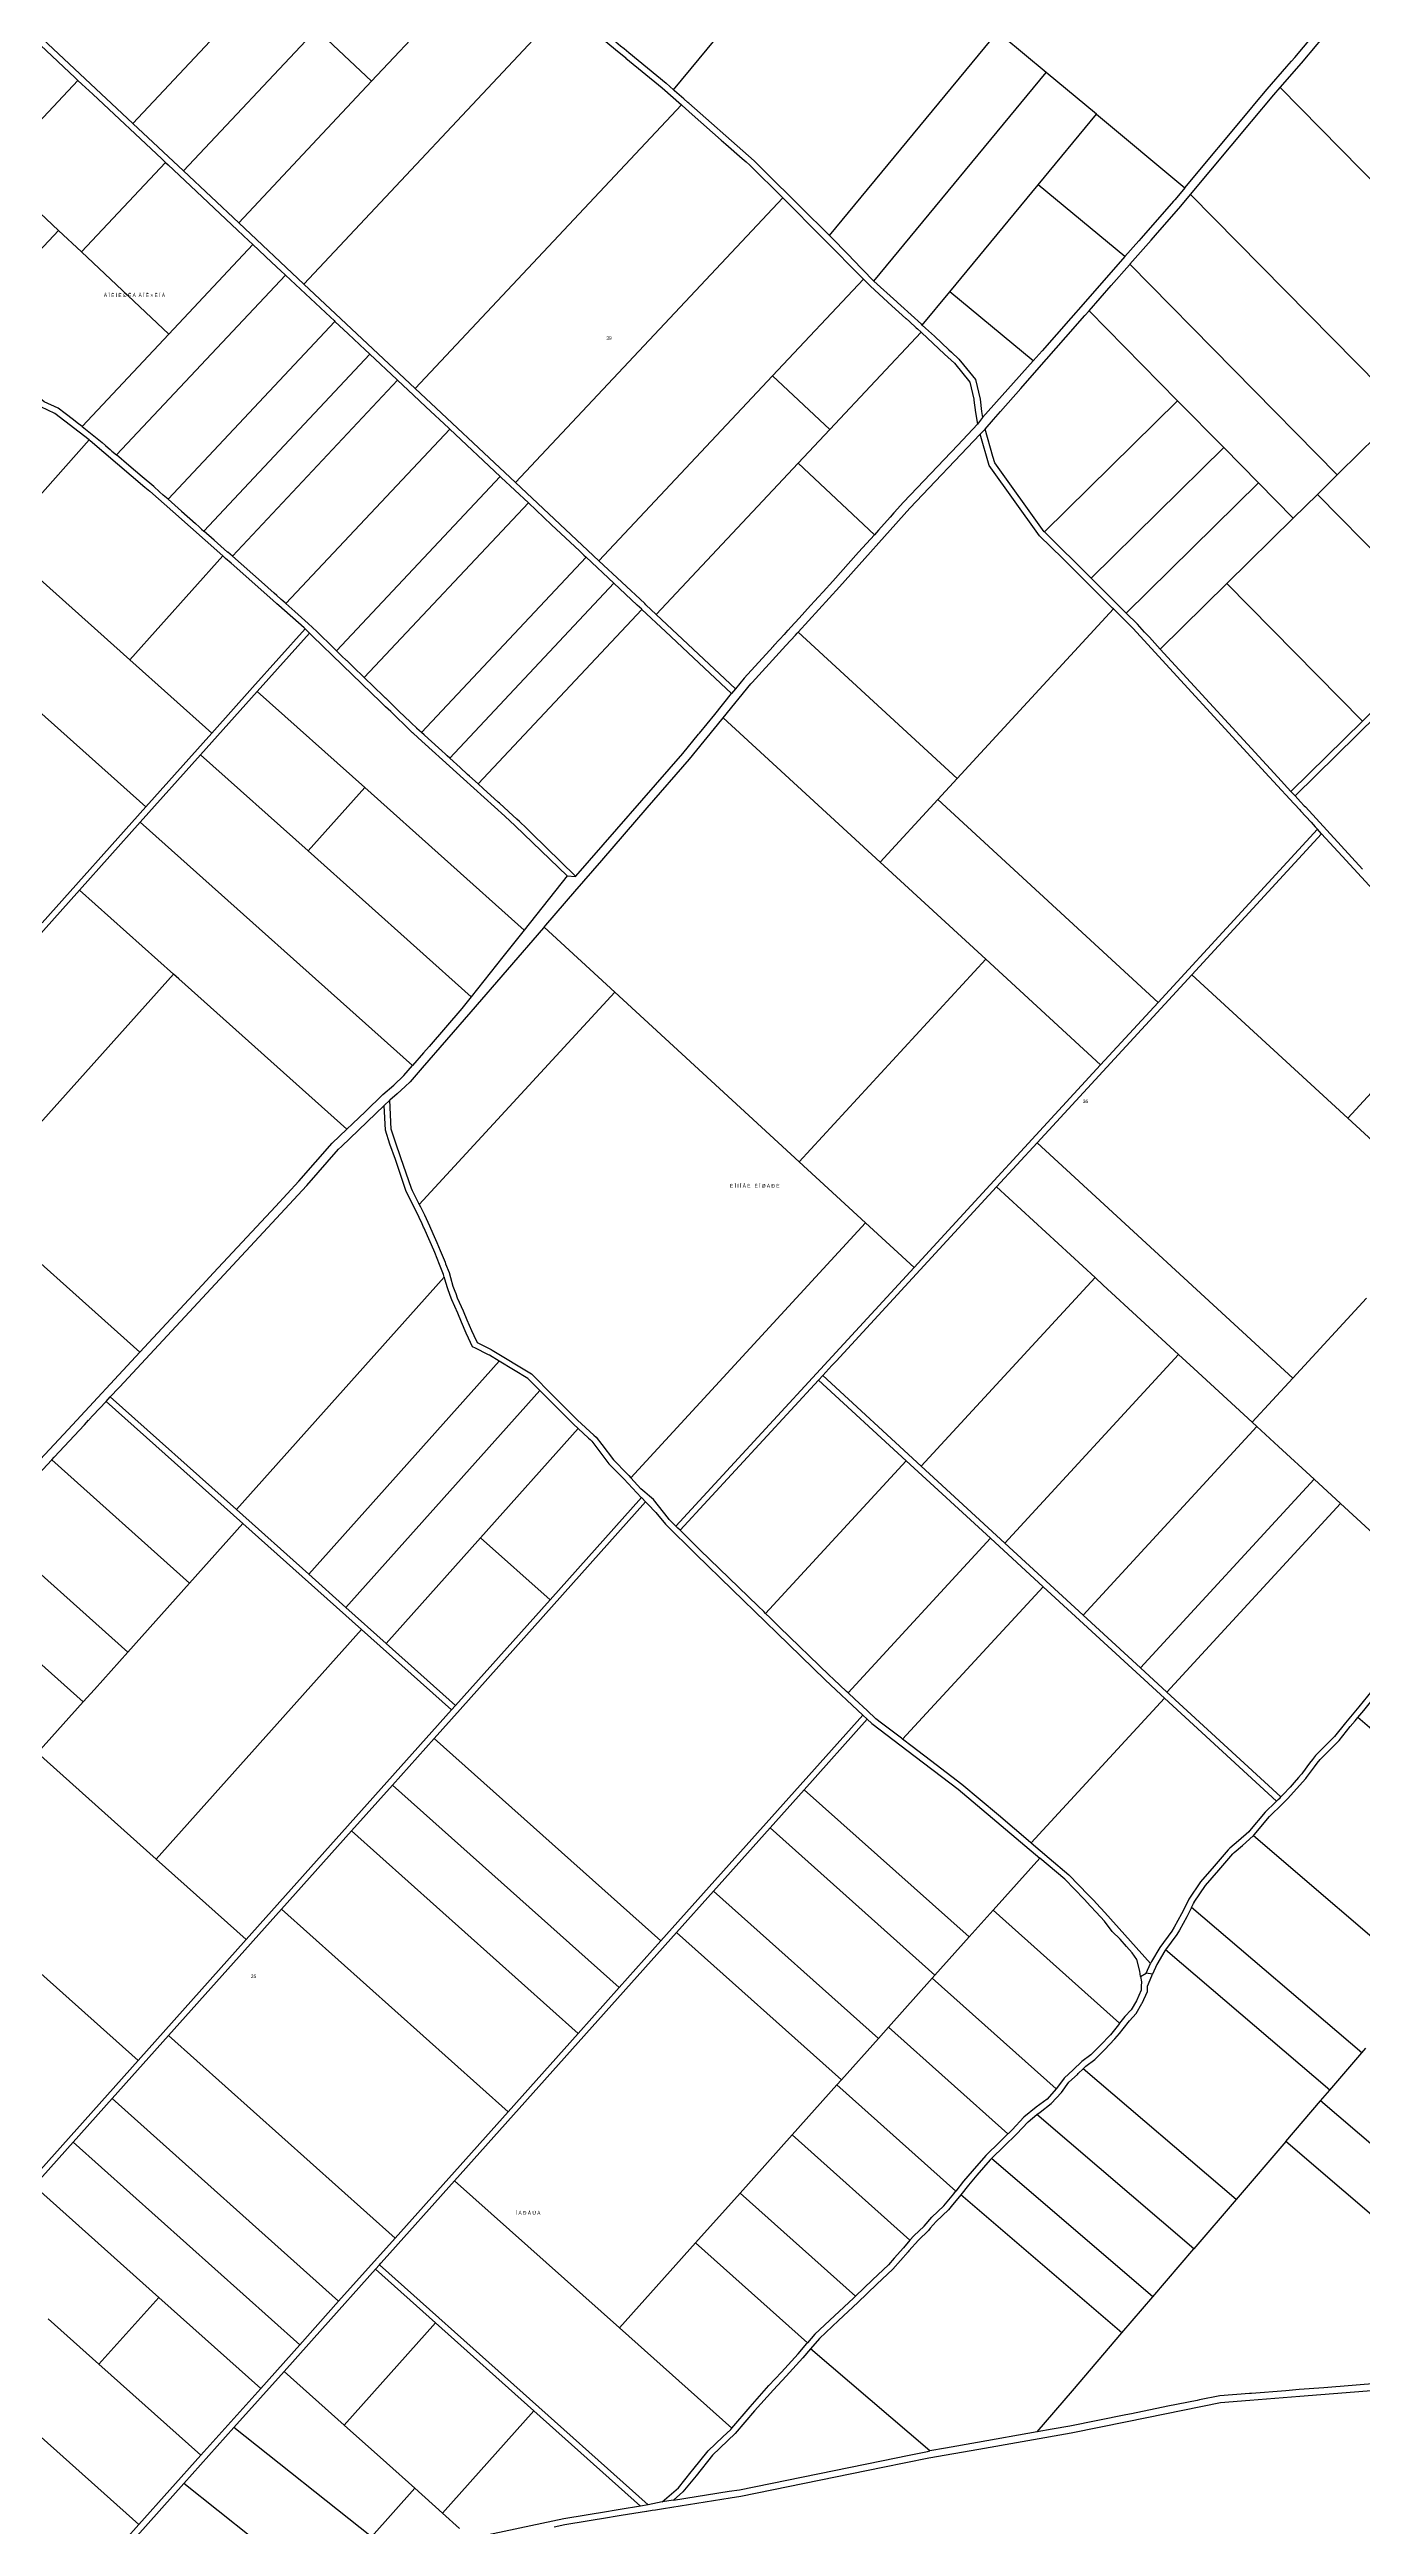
# Model space of a CAD drawing. Header units: metres. Extents: x 1082 to 7276, y 13258 to 20635.
# Drawn here: x 2821 to 3570, y 14442 to 15857 of the extents above; entities that cross this region are included whole.
import ezdxf

# ---------------------------------------------------------------- set-up
doc = ezdxf.new("R2010")
doc.units = ezdxf.units.M

msp = doc.modelspace()

# ---------------------------------------------------------------- linework, layer by layer
at = {"layer": '146'}
for points in [[(2868.14, 15814.66), (3012.47, 15968.46)], [(3176.91, 15833.83), (3268.35, 15944.6)], [(3523.27, 15835.09), (3535.41, 15849.05), (3544.38, 15859.71), (3551.98, 15868.76), (3557.98, 15875.9), (3592.78, 15917.31), (3600.96, 15927.03), (3603.58, 15930), (3617.6, 15945.91)], [(2868.14, 15814.66), (2771.18, 15905.64)], [(3074.94, 15913.71), (3074.91, 15913.67), (3004.57, 15838.71)], [(2799.44, 15874.33), (2801.47, 15872.42), (2805.52, 15868.61), (2835.37, 15840.6), (2836.9, 15839.17)], [(2965.92, 15722.9), (3114.41, 15881.13)], [(3114.41, 15881.13), (3124.62, 15872.7), (3127.45, 15870.36), (3143.83, 15856.84), (3149.6, 15852.07), (3149.73, 15851.97), (3170.38, 15834.92), (3181.43, 15825.18)], [(3468.86, 15777.89), (3506.29, 15822.72), (3508.85, 15825.79), (3515.94, 15834.28), (3527.11, 15847.12), (3529.74, 15850.15), (3531.61, 15852.3), (3550.4, 15874.65), (3552.96, 15877.69), (3555.49, 15880.71)], [(2897.12, 15787.46), (2973.01, 15868.33)], [(3004.57, 15838.71), (2973.01, 15868.33)], [(3142.98, 15862.08), (3143.98, 15861.25), (3146.68, 15859.02), (3148.68, 15857.37), (3151.31, 15855.21), (3172.65, 15837.59), (3176.91, 15833.83)], [(3265.99, 15750.57), (3361.93, 15866.79)], [(3389.65, 15843.75), (3365.02, 15864.22)], [(2836.9, 15839.17), (2788.94, 15788.07)], [(2836.9, 15839.17), (2839.09, 15837.11), (2845.34, 15831.25), (2884.71, 15794.3), (2886.84, 15792.3)], [(2928.68, 15757.84), (3004.57, 15838.71)], [(3265.99, 15750.57), (3264.44, 15752.16), (3260.4, 15756.16), (3254.98, 15761.53), (3222.88, 15793.33), (3219.74, 15796.09), (3185.64, 15826.14), (3185.13, 15826.59), (3182.83, 15828.61), (3177.52, 15833.29), (3176.91, 15833.83)], [(3291.28, 15724.59), (3389.65, 15843.75)], [(3418.37, 15819.87), (3389.65, 15843.75)], [(3472.17, 15774.05), (3506.93, 15815.68), (3519.74, 15831.03), (3523.27, 15835.09)], [(3649.89, 15706.52), (3523.27, 15835.09)], [(3029.47, 15663.26), (3181.43, 15825.18)], [(3181.43, 15825.18), (3181.76, 15824.89), (3187.6, 15819.75), (3204.18, 15805.14), (3206.83, 15802.8), (3216.07, 15794.66), (3218.32, 15792.68), (3220.49, 15790.77), (3239.28, 15772.16)], [(3385.04, 15779.5), (3418.37, 15819.87)], [(3418.37, 15819.87), (3468.86, 15777.89)], [(2897.12, 15787.46), (2868.14, 15814.66)], [(2838.89, 15741.2), (2886.84, 15792.3)], [(2886.84, 15792.3), (2888.36, 15790.88), (2897.83, 15781.99), (2927.99, 15753.69), (2934.47, 15747.61), (2936.51, 15745.69), (2936.79, 15745.43)], [(2825.75, 15753.53), (2790.53, 15786.57)], [(2928.68, 15757.84), (2897.12, 15787.46)], [(3334.61, 15718.42), (3385.04, 15779.5)], [(3434.65, 15738.55), (3385.04, 15779.5)], [(3468.86, 15777.89), (3464.25, 15772.36), (3463.05, 15770.92), (3462.83, 15770.66), (3462.39, 15770.16), (3443.88, 15749.07), (3442.52, 15747.53), (3434.65, 15738.55)], [(3086.69, 15609.56), (3239.28, 15772.16)], [(3239.28, 15772.16), (3285.3, 15725.72)], [(3437.45, 15734.17), (3449.55, 15747.95), (3452.08, 15750.83), (3466.63, 15767.41), (3472.17, 15774.05)], [(3593.43, 15650.92), (3472.17, 15774.05)], [(2760.61, 15684.12), (2825.75, 15753.53)], [(2838.89, 15741.2), (2825.75, 15753.53)], [(2965.92, 15722.9), (2928.68, 15757.84)], [(3291.28, 15724.59), (3291.26, 15724.61), (3290.9, 15724.99), (3279.31, 15736.88), (3277.33, 15738.92), (3265.99, 15750.57)], [(2888.84, 15694.32), (2838.89, 15741.2)], [(2936.79, 15745.43), (2888.84, 15694.32)], [(2936.79, 15745.43), (2947.44, 15735.43), (2952.94, 15730.27), (2955.02, 15728.32), (2955.33, 15728.04)], [(3434.65, 15738.55), (3410.73, 15711.31), (3403.81, 15703.42), (3387.38, 15684.7), (3382.32, 15679.04)], [(3414.15, 15707.63), (3426.77, 15722.01), (3437.25, 15733.94), (3437.45, 15734.17)], [(3555.86, 15613.93), (3437.45, 15734.17)], [(2955.33, 15728.04), (2858.9, 15625.27)], [(2955.33, 15728.04), (2981.01, 15703.93), (2983.11, 15701.96), (2983.61, 15701.5)], [(3029.47, 15663.26), (2965.92, 15722.9)], [(3233.47, 15670.5), (3285.3, 15725.72)], [(3285.3, 15725.72), (3289.29, 15721.62), (3301.63, 15710.45), (3309.57, 15703.27), (3309.75, 15703.1), (3311.6, 15701.43), (3315.53, 15697.87), (3316.17, 15697.29), (3318.31, 15695.35)], [(3318.97, 15699.48), (3318.48, 15699.93), (3306.7, 15710.61), (3304.86, 15712.28), (3304.32, 15712.77), (3291.28, 15724.59)], [(3318.97, 15699.48), (3334.61, 15718.42)], [(3382.32, 15679.04), (3334.61, 15718.42)], [(3354.81, 15640.02), (3359.63, 15645.52), (3363.67, 15650.12), (3375.12, 15663.17), (3385.74, 15675.27), (3389.86, 15679.96), (3400.98, 15692.62), (3411.74, 15704.88), (3414.15, 15707.63)], [(3464.75, 15656.24), (3414.15, 15707.63)], [(2839.23, 15641.46), (2888.84, 15694.32)], [(2888.31, 15599.95), (2983.61, 15701.5)], [(2983.61, 15701.5), (2991.18, 15694.39), (3000.95, 15685.23), (3003.05, 15683.25), (3003.56, 15682.77)], [(3318.31, 15695.35), (3266.19, 15639.8)], [(3318.31, 15695.35), (3318.5, 15695.19), (3331.61, 15682.89), (3337.27, 15677.59), (3346.13, 15666.77), (3348.31, 15657.15), (3348.46, 15656.48), (3349.36, 15649.52), (3350.48, 15642.89)], [(3318.97, 15699.48), (3320.87, 15697.76), (3325.88, 15693.06), (3334.09, 15685.36), (3335.67, 15683.88), (3339.83, 15679.98), (3342.43, 15676.81), (3345.97, 15672.48), (3349.36, 15668.35), (3351.9, 15657.1), (3352.82, 15650.03), (3353.39, 15646.64)], [(2839.23, 15641.46), (2836.5, 15643.55), (2834.27, 15645.27), (2829.61, 15648.85), (2825.59, 15651.94), (2817.58, 15655.64), (2814.1, 15658.47), (2811.58, 15660.51), (2811.48, 15660.6), (2806.19, 15665.07), (2803.65, 15666.39), (2802.98, 15666.74), (2802.55, 15666.96), (2799.08, 15668.77), (2793.87, 15671.21), (2789.47, 15673.26), (2777.96, 15677.89), (2770.93, 15680.72), (2762.39, 15683.43), (2760.61, 15684.12)], [(3003.56, 15682.77), (2908.8, 15581.8)], [(3003.56, 15682.77), (3018.87, 15668.4), (3019.39, 15667.92)], [(3382.32, 15679.04), (3353.39, 15646.64)], [(2843.37, 15633.86), (2823.77, 15648.93), (2815.72, 15652.65), (2809.25, 15657.9), (2804.3, 15662.09), (2800.45, 15664.11), (2799.25, 15664.74)], [(2925.06, 15567.4), (3019.39, 15667.92)], [(3019.39, 15667.92), (3028.47, 15659.4), (3035.53, 15652.77), (3048.59, 15640.51), (3049.14, 15640)], [(3086.69, 15609.56), (3029.47, 15663.26)], [(3134.34, 15564.85), (3233.47, 15670.5)], [(3266.19, 15639.8), (3233.47, 15670.5)], [(3388.68, 15581.33), (3464.75, 15656.24)], [(3491.1, 15629.49), (3464.75, 15656.24)], [(3555.86, 15613.93), (3568.9, 15626.76), (3593.43, 15650.92)], [(2791.23, 15575.53), (2843.37, 15633.86)], [(2839.23, 15641.46), (2846.01, 15636.24), (2850.65, 15632.29), (2852.62, 15630.62), (2854.12, 15629.34), (2855.2, 15628.42), (2856.29, 15627.49), (2858.9, 15625.27)], [(2843.37, 15633.86), (2843.81, 15633.52), (2875.04, 15606.93), (2877.83, 15604.55), (2891, 15592.89), (2919.61, 15567.55)], [(2955.61, 15540.33), (3049.14, 15640)], [(3049.14, 15640), (3078.01, 15612.91)], [(3248.09, 15620.51), (3266.19, 15639.8)], [(3248.1, 15524.09), (3271.61, 15549.84), (3311.9, 15594.93), (3352.02, 15637.09)], [(3350.48, 15642.89), (3339.25, 15630.93), (3308.23, 15598.33), (3302.86, 15592.31), (3302.68, 15592.12), (3300.61, 15589.8), (3293.94, 15582.33), (3291.6, 15579.72), (3291.58, 15579.7)], [(3353.39, 15646.64), (3350.48, 15642.89)], [(3352.02, 15637.09), (3354.81, 15640.02)], [(3428.05, 15537.31), (3427.54, 15537.82), (3398.93, 15566.23), (3385.91, 15579.15), (3357.16, 15619.21), (3352.02, 15637.09)], [(3388.68, 15581.33), (3388.59, 15581.43), (3360.35, 15620.76), (3359.3, 15624.43), (3354.81, 15640.02)], [(2888.31, 15599.95), (2885.59, 15602.35), (2883.43, 15604.27), (2880.13, 15607.2), (2873.58, 15612.77), (2865.9, 15619.31), (2858.9, 15625.27)], [(3167.05, 15534.15), (3248.09, 15620.51)], [(3291.58, 15579.7), (3248.09, 15620.51)], [(3415.33, 15554.88), (3491.1, 15629.49)], [(3510.92, 15609.36), (3491.1, 15629.49)], [(2984.58, 15513.35), (3078.01, 15612.91)], [(3078.01, 15612.91), (3078.32, 15612.62), (3078.53, 15612.42), (3094.02, 15597.89)], [(3134.34, 15564.85), (3086.69, 15609.56)], [(3435.38, 15534.97), (3510.92, 15609.36)], [(3510.92, 15609.36), (3530.76, 15589.21)], [(3544.52, 15602.76), (3555.86, 15613.93)], [(2888.31, 15599.95), (2894.05, 15594.86), (2896.08, 15593.06), (2903.92, 15586.12), (2906.08, 15584.21), (2907.5, 15582.95), (2908.8, 15581.8)], [(3000.37, 15498.1), (3094.02, 15597.89)], [(3094.02, 15597.89), (3107.32, 15585.4), (3123.25, 15570.45), (3125.78, 15568.08), (3126.97, 15566.96)], [(3530.76, 15589.21), (3544.52, 15602.76)], [(3621.92, 15524.18), (3544.52, 15602.76)], [(2925.06, 15567.4), (2922.45, 15569.7), (2922.34, 15569.81), (2914.73, 15576.55), (2908.8, 15581.8)], [(3291.58, 15579.7), (3282.6, 15569.65), (3267.9, 15553.19), (3262.28, 15547.04), (3259.59, 15544.09), (3257.54, 15541.85), (3255.18, 15539.26), (3248.56, 15532.02), (3243.84, 15526.84), (3242.37, 15525.23), (3242.07, 15524.91), (3240.02, 15522.65), (3237.66, 15520.07), (3234.07, 15516.14), (3234.02, 15516.09), (3231.71, 15513.55), (3231.66, 15513.5), (3217.34, 15497.82), (3212.33, 15491.66)], [(3415.33, 15554.88), (3388.68, 15581.33)], [(3492.84, 15551.86), (3530.76, 15589.21)], [(2866.56, 15508.2), (2791.23, 15575.53)], [(2866.56, 15508.2), (2919.61, 15567.55)], [(2966.52, 15525.95), (2965.94, 15526.51), (2951.6, 15539.21), (2950.45, 15540.22), (2948.11, 15542.3), (2924.29, 15563.4), (2921.14, 15566.19), (2919.61, 15567.55)], [(2955.61, 15540.33), (2955.15, 15540.74), (2954.03, 15541.73), (2953.9, 15541.85), (2953.79, 15541.94), (2952.88, 15542.75), (2952.78, 15542.83), (2950.44, 15544.91), (2948.87, 15546.3), (2941.63, 15552.71), (2925.06, 15567.4)], [(3032.95, 15466.77), (3126.97, 15566.96)], [(3126.97, 15566.96), (3142.92, 15552)], [(3167.05, 15534.15), (3161.11, 15539.73), (3160.45, 15540.35), (3134.34, 15564.85)], [(3142.92, 15552), (3049.15, 15452.07)], [(3158.9, 15537), (3158.79, 15537.11), (3156.22, 15539.52), (3142.92, 15552)], [(3435.38, 15534.97), (3415.33, 15554.88)], [(3492.84, 15551.86), (3454.81, 15514.41)], [(3570.23, 15473.28), (3492.84, 15551.86)], [(2875.56, 15424.2), (2737.11, 15547.95)], [(2984.58, 15513.35), (2983.02, 15514.87), (2973.19, 15524.36), (2968.31, 15529.08), (2960.72, 15535.81), (2955.61, 15540.33)], [(3158.9, 15537), (3065.38, 15437.34)], [(3158.9, 15537), (3172.24, 15524.49), (3188.29, 15509.42), (3210.11, 15488.94)], [(3212.33, 15491.66), (3167.05, 15534.15)], [(3338.93, 15440.49), (3428.05, 15537.31)], [(3428.05, 15537.31), (3439.21, 15526.24), (3517.07, 15441.43), (3519.45, 15438.83), (3531.01, 15426.24), (3532.15, 15424.99), (3533.72, 15423.29), (3534.45, 15422.49), (3534.87, 15422.04), (3540.95, 15415.42), (3543.32, 15412.83)], [(3454.81, 15514.41), (3448.6, 15521.18), (3445.89, 15524.13), (3441.73, 15528.66), (3435.38, 15534.97)], [(3637.69, 15534.79), (3531.82, 15430.54)], [(2966.52, 15525.95), (2936.6, 15492.48), (2913.3, 15466.41)], [(2939.21, 15490.15), (2969.04, 15523.51)], [(2969.04, 15523.51), (2966.52, 15525.95)], [(3116.17, 15384.82), (3086.54, 15413.4), (3080.52, 15418.87), (3057.03, 15440.19), (3052.93, 15443.91), (3031.13, 15463.69), (3027.99, 15466.54), (3027.95, 15466.58), (3023.88, 15470.51), (3018.36, 15475.85), (3015.46, 15478.65), (3012.53, 15481.48), (3009.62, 15484.29), (2988.15, 15505.04), (2987.76, 15505.42), (2970.77, 15521.84), (2969.04, 15523.51)], [(3205.3, 15475.11), (3221.13, 15494.55), (3221.77, 15495.26), (3237.22, 15512.18), (3241.11, 15516.44), (3246.48, 15522.32), (3247.59, 15523.53), (3248.1, 15524.09)], [(3338.93, 15440.49), (3248.1, 15524.09)], [(3570.23, 15473.28), (3621.92, 15524.18)], [(2913.3, 15466.41), (2866.56, 15508.2)], [(3000.37, 15498.1), (2993.97, 15504.28), (2993.18, 15505.05), (2992.86, 15505.36), (2990.52, 15507.62), (2990.18, 15507.94), (2987.44, 15510.6), (2984.87, 15513.08), (2984.58, 15513.35)], [(3529.45, 15433.12), (3521.95, 15441.29), (3454.81, 15514.41)], [(3032.95, 15466.77), (3030.44, 15469.05), (3030.34, 15469.14), (3027.11, 15472.25), (3026.54, 15472.81), (3020.36, 15478.78), (3014.78, 15484.18), (3012.63, 15486.25), (3012.49, 15486.39), (3011.97, 15486.89), (3011.4, 15487.44), (3000.37, 15498.1)], [(2906.85, 15453.94), (2926.21, 15475.6), (2939.21, 15490.15)], [(3000.61, 15435.26), (2939.21, 15490.15)], [(3121.04, 15384.53), (3121.1, 15384.61), (3182.25, 15454.71), (3191.19, 15465.7), (3191.78, 15466.42), (3200.41, 15477.02), (3210.11, 15488.94)], [(3212.33, 15491.66), (3210.11, 15488.94)], [(2913.3, 15466.41), (2875.56, 15424.2)], [(3049.15, 15452.07), (3047.65, 15453.42), (3046.7, 15454.29), (3044.58, 15456.21), (3036.8, 15463.28), (3034.57, 15465.3), (3032.95, 15466.77)], [(3103.07, 15355.61), (3103.93, 15356.6), (3103.98, 15356.65), (3120.61, 15375.87), (3135.95, 15393.59), (3161.94, 15423.61), (3186.08, 15451.5), (3204.57, 15474.22), (3205.3, 15475.11)], [(3294.9, 15392.65), (3205.3, 15475.11)], [(3529.45, 15433.12), (3570.23, 15473.28)], [(2872.43, 15415.44), (2906.85, 15453.94)], [(2968.25, 15399.06), (2906.85, 15453.94)], [(3065.38, 15437.34), (3060.51, 15441.76), (3059.35, 15442.81), (3055.06, 15446.7), (3049.15, 15452.07)], [(2968.25, 15399.06), (3000.61, 15435.26)], [(3000.61, 15435.26), (3091.66, 15353.87)], [(3121.04, 15384.53), (3120.95, 15384.61), (3095.84, 15409.2), (3092.95, 15412.03), (3088.95, 15415.95), (3087.53, 15417.23), (3082.91, 15421.42), (3082.67, 15421.64), (3077.48, 15426.36), (3076.78, 15426.99), (3068.15, 15434.83), (3065.38, 15437.34)], [(3327.78, 15428.37), (3338.93, 15440.49)], [(2875.56, 15424.2), (2816.35, 15357.95)], [(3294.9, 15392.65), (3327.78, 15428.37)], [(3453.57, 15312.59), (3327.78, 15428.37)], [(3531.82, 15430.54), (3529.45, 15433.12)], [(3531.82, 15430.54), (3533.38, 15428.83), (3534.95, 15427.13), (3536.97, 15424.93), (3537.65, 15424.18), (3570.27, 15388.65)], [(2837.8, 15376.7), (2872.43, 15415.44)], [(3027.93, 15276.44), (2872.43, 15415.44)], [(3544.57, 15411.46), (3453.57, 15312.59)], [(3472.87, 15328.39), (3546.95, 15408.88)], [(3544.57, 15411.46), (3543.32, 15412.83)], [(3546.95, 15408.88), (3545.7, 15410.24), (3544.57, 15411.46)], [(3546.95, 15408.88), (3558.68, 15396.1), (3580.7, 15372.12), (3602.4, 15350.76), (3607.27, 15345.98), (3628.28, 15325.3), (3631.55, 15322.09)], [(3061.46, 15315.74), (2968.25, 15399.06)], [(3355.16, 15337.19), (3294.9, 15392.65)], [(3116.17, 15384.82), (3091.66, 15353.87)], [(3116.17, 15384.82), (3121.04, 15384.53)], [(2759.05, 15288.6), (2763.2, 15293.24), (2837.8, 15376.7)], [(2891.43, 15328.76), (2837.8, 15376.7)], [(3103.07, 15355.61), (3103, 15355.52), (3102.67, 15355.14), (3061.18, 15307.21), (3033.44, 15275.17), (3026.62, 15267.28), (3023.68, 15264.54), (3019.2, 15260.37), (3014.89, 15256.69)], [(3091.66, 15353.87), (3079.52, 15338.55), (3061.46, 15315.74)], [(3143.4, 15318.5), (3103.07, 15355.61)], [(3248.72, 15221.55), (3355.16, 15337.19)], [(3420.69, 15276.87), (3355.16, 15337.19)], [(2891.43, 15328.76), (2816.83, 15245.3), (2812.68, 15240.66)], [(2990.46, 15240.24), (2894.41, 15326.1), (2891.43, 15328.76)], [(3384.51, 15232.39), (3472.87, 15328.39)], [(3561.92, 15246.44), (3472.87, 15328.39)], [(3561.92, 15246.44), (3631.55, 15322.09)], [(3061.46, 15315.74), (3056.13, 15309.02), (3037.44, 15287.43), (3034.24, 15283.73), (3027.93, 15276.44)], [(3031.77, 15197.21), (3143.4, 15318.5)], [(3248.72, 15221.55), (3143.4, 15318.5)], [(3453.57, 15312.59), (3420.69, 15276.87)], [(2990.46, 15240.24), (2993.62, 15243.28), (3000.96, 15250.32), (3010.92, 15259.89), (3017.16, 15265.2), (3023, 15270.74), (3027.93, 15276.44)], [(3420.69, 15276.87), (3314.26, 15161.23)], [(2855.35, 15087.26), (2860.14, 15092.42), (2860.53, 15092.84), (2967.46, 15207.97), (2985.64, 15228.68), (2987.36, 15230.33), (3011.71, 15253.71)], [(3011.71, 15253.71), (3014.89, 15256.69)], [(3046.04, 15155.71), (3045.63, 15157.14), (3043.39, 15162.93), (3040.61, 15169.65), (3038.67, 15174.12), (3036.44, 15179.25), (3034.52, 15183.56), (3034.23, 15184.2), (3033.43, 15186.01), (3031.77, 15189.72), (3024.15, 15205.04), (3018.14, 15222.78), (3014.96, 15231.68), (3012.46, 15239.55), (3011.71, 15253.71)], [(3031.77, 15197.21), (3031.56, 15197.62), (3027.91, 15204.97), (3027.23, 15206.32), (3021.29, 15223.87), (3018.12, 15232.74), (3015.77, 15240.15), (3014.89, 15256.69)], [(2872.27, 15112.81), (2907.85, 15151.1), (2914.36, 15158.11), (2949.62, 15196.06), (2963.07, 15210.54), (2982.03, 15232.14), (2990.46, 15240.24)], [(3618.93, 15193.96), (3561.92, 15246.44)], [(3361.31, 15207.18), (3384.51, 15232.39)], [(3530.57, 15097.96), (3384.51, 15232.39)], [(3286.56, 15186.73), (3248.72, 15221.55)], [(2872.27, 15112.81), (2775.62, 15199.2)], [(3031.77, 15197.21), (3032.51, 15195.72), (3034.79, 15191.14), (3037.57, 15184.92), (3039.49, 15180.6), (3041.73, 15175.45), (3043.68, 15170.95), (3046.48, 15164.17), (3046.81, 15163.33), (3048.8, 15158.2), (3049.58, 15155.45), (3050.97, 15150.57), (3052.06, 15147.66), (3052.6, 15146.24), (3053.47, 15143.91), (3056.75, 15136.44), (3058.91, 15131.3), (3061.56, 15125.07), (3062.88, 15122.22), (3064.73, 15118.23), (3072.79, 15114.31), (3073.45, 15113.99), (3095.78, 15100.44), (3108.24, 15087.84), (3112.45, 15083.64), (3118.08, 15078.01), (3122.05, 15074.03), (3131.49, 15065.36), (3132.7, 15064.24), (3135.9, 15060.02), (3142.55, 15051.24), (3150.42, 15043.32), (3150.94, 15042.76), (3151.38, 15042.27), (3152.5, 15041.07)], [(3269.75, 15107.7), (3361.31, 15207.18)], [(3417.57, 15155.4), (3361.31, 15207.18)], [(3152.5, 15041.07), (3286.56, 15186.73)], [(3314.26, 15161.23), (3286.56, 15186.73)], [(2927.32, 15022.91), (3046.04, 15155.71)], [(3077.43, 15107.67), (3071.85, 15111.06), (3071.33, 15111.31), (3063.41, 15115.17), (3062.58, 15115.57), (3062.2, 15115.75), (3059.85, 15120.82), (3058.51, 15123.72), (3055.84, 15130), (3053.69, 15135.12), (3050.38, 15142.65), (3049.47, 15145.07), (3047.8, 15149.52), (3046.37, 15154.54), (3046.14, 15155.36), (3046.04, 15155.71)], [(3178.28, 15013.49), (3314.26, 15161.23)], [(3318.38, 15047.63), (3417.57, 15155.4)], [(3465.29, 15111.48), (3422.26, 15151.09), (3417.57, 15155.4)], [(3530.57, 15097.96), (3572.56, 15143.59)], [(2872.27, 15112.81), (2831.31, 15068.71), (2815.31, 15051.49)], [(3366.1, 15003.71), (3465.29, 15111.48)], [(3507.37, 15072.75), (3473.95, 15103.51), (3465.29, 15111.48)], [(2968.64, 14985.98), (3077.43, 15107.67)], [(3100.53, 15090.89), (3093.69, 15097.8), (3077.43, 15107.67)], [(3259.75, 15096.84), (3180.77, 15011.03)], [(3259.75, 15096.84), (3262.12, 15099.41)], [(3309.8, 15050.78), (3259.75, 15096.84)], [(3262.12, 15099.41), (3267.38, 15105.13), (3269.75, 15107.7)], [(3318.38, 15047.63), (3262.12, 15099.41)], [(3507.37, 15072.75), (3530.57, 15097.96)], [(2821.87, 15051.22), (2823.28, 15052.73), (2840.59, 15071.37), (2842.97, 15073.93), (2843, 15073.97), (2843.27, 15074.26), (2845.38, 15076.53), (2852.96, 15084.69)], [(2852.96, 15084.69), (2855.35, 15087.26)], [(2930.98, 15014.95), (2852.96, 15084.69)], [(2927.32, 15022.91), (2855.35, 15087.26)], [(2989.82, 14967.04), (3100.53, 15090.89)], [(3100.53, 15090.89), (3105.88, 15085.49), (3109.32, 15082.04), (3110.09, 15081.28), (3116.15, 15075.22), (3119.74, 15071.63), (3122.47, 15069.12)], [(3066.78, 15006.82), (3122.47, 15069.12)], [(3122.47, 15069.12), (3128.37, 15063.69), (3129.23, 15062.9), (3130.22, 15061.99), (3140.03, 15049.04), (3147.59, 15041.43), (3148.01, 15041.01), (3148.48, 15040.5), (3155.97, 15032.37), (3158.5, 15029.78), (3158.54, 15029.74)], [(3410.81, 14962.55), (3510.01, 15070.33)], [(3510.01, 15070.33), (3507.37, 15072.75)], [(3542.66, 15040.27), (3522.39, 15058.93), (3510.01, 15070.33)], [(2786.61, 15011.82), (2794.33, 15021.56), (2821.87, 15051.22)], [(2900.54, 14980.89), (2821.87, 15051.22)], [(3178.28, 15013.49), (3176.96, 15014.78), (3174.87, 15016.84), (3174.51, 15017.29), (3174.09, 15017.8), (3165.4, 15028.57), (3163.24, 15030.45), (3161.78, 15031.72), (3160.61, 15032.75), (3158.33, 15034.74), (3152.5, 15041.07)], [(3229.51, 14963.54), (3309.8, 15050.78)], [(3309.8, 15050.78), (3357.85, 15006.54)], [(3366.1, 15003.71), (3318.38, 15047.63)], [(3443.47, 14932.5), (3542.66, 15040.27)], [(3557.73, 15026.4), (3542.66, 15040.27)], [(3040.24, 14892.15), (3055.05, 14908.73), (3160.98, 15027.22)], [(3158.54, 15029.74), (3106.39, 14971.4)], [(3160.98, 15027.22), (3158.96, 15029.3), (3158.54, 15029.74)], [(3160.98, 15027.22), (3162.28, 15025.89), (3166.86, 15021.19), (3172.27, 15014.48), (3189.58, 14997.46), (3210.48, 14977.15), (3229.59, 14958.58), (3235.82, 14952.52), (3263.42, 14925.69), (3285, 14905.5)], [(3557.73, 15026.4), (3458.54, 14918.63)], [(3623.1, 14966.24), (3557.76, 15026.37), (3557.73, 15026.4)], [(2865.3, 14941.47), (2786.61, 15011.82)], [(2930.98, 15014.95), (2900.54, 14980.89)], [(2968.64, 14985.98), (2927.32, 15022.91)], [(2998.82, 14954.31), (2930.98, 15014.95)], [(3180.77, 15011.03), (3179.46, 15012.33), (3178.28, 15013.49)], [(3229.51, 14963.54), (3228.45, 14964.57), (3225.26, 14967.66), (3192.02, 14999.97), (3180.77, 15011.03)], [(3066.78, 15006.82), (3012.83, 14946.47)], [(3106.39, 14971.4), (3066.78, 15006.82)], [(3276.55, 14918.2), (3357.85, 15006.54)], [(3357.85, 15006.54), (3387.96, 14978.84)], [(3410.81, 14962.55), (3366.1, 15003.71)], [(2839.87, 14913.03), (2761.82, 14982.81)], [(2989.82, 14967.04), (2968.64, 14985.98)], [(2865.3, 14941.47), (2900.54, 14980.89)], [(3106.39, 14971.4), (3052.45, 14911.06)], [(3307.74, 14891.68), (3387.96, 14978.84)], [(3387.96, 14978.84), (3457.19, 14915.11)], [(3567.61, 14904.08), (3570.96, 14908.06), (3578.18, 14916.88), (3578.51, 14917.2), (3586.59, 14924.94), (3587.6, 14925.92), (3592.79, 14930.35), (3596.26, 14933.3), (3604.92, 14941.57), (3606.21, 14943.25), (3608.67, 14946.43), (3611.22, 14949.73), (3618.27, 14956.89), (3626.92, 14965.02), (3632.96, 14970.93), (3639.42, 14977.38), (3640.89, 14979.14)], [(2881.61, 14823.2), (2998.82, 14954.31)], [(3012.83, 14946.47), (2989.82, 14967.04)], [(2998.82, 14954.31), (3050.11, 14908.45)], [(3276.55, 14918.2), (3275.73, 14918.97), (3268.18, 14926.03), (3265.84, 14928.23), (3237.51, 14955.76), (3232.03, 14961.09), (3229.51, 14963.54)], [(3443.47, 14932.5), (3410.81, 14962.55)], [(2839.87, 14913.03), (2846.24, 14920.16), (2865.3, 14941.47)], [(3052.45, 14911.06), (3012.83, 14946.47)], [(3458.54, 14918.63), (3443.47, 14932.5)], [(2813.78, 14883.84), (2839.87, 14913.03)], [(3307.74, 14891.68), (3306.99, 14892.25), (3295.7, 14900.85), (3292.4, 14903.36), (3287.39, 14908.05), (3280.35, 14914.64), (3276.55, 14918.2)], [(3381.15, 14832.5), (3457.19, 14915.11)], [(3457.19, 14915.11), (3521.13, 14856.26)], [(3523.64, 14858.71), (3458.54, 14918.63)], [(3575.61, 14919.26), (3568.26, 14910.3), (3563.4, 14904.5), (3560.6, 14901.15), (3554.23, 14893.22), (3554.11, 14893.07), (3543.42, 14882.4), (3541.68, 14880.08), (3540.11, 14877.99), (3536.01, 14872.52), (3535.59, 14871.96), (3535.23, 14871.47), (3533.76, 14869.83), (3531.25, 14867.02), (3528.92, 14864.41), (3525.02, 14860.05), (3524.49, 14859.53), (3523.64, 14858.71)], [(3050.11, 14908.45), (2932.91, 14777.34)], [(3052.45, 14911.06), (3050.11, 14908.45)], [(3285, 14905.5), (3169.65, 14776.47)], [(3251.58, 14862.87), (3287.55, 14903.11)], [(3287.55, 14903.11), (3285, 14905.5)], [(3287.55, 14903.11), (3290.14, 14900.68), (3306.84, 14887.97), (3310.04, 14885.53), (3339.39, 14863.18), (3385.98, 14823.85)], [(3508.08, 14836.6), (3508.52, 14837.12), (3517.28, 14847.63), (3524.61, 14854.76), (3526.93, 14857.03), (3527.55, 14857.62), (3537.94, 14869.25), (3538.4, 14869.86), (3542.92, 14875.89), (3544.48, 14877.98), (3546.07, 14880.1), (3556.72, 14890.73), (3556.96, 14891.03), (3563.3, 14898.93), (3566.09, 14902.25), (3567.61, 14904.08)], [(3663.53, 14821.94), (3567.61, 14904.08)], [(2871.17, 14708.28), (2673.99, 14884.55)], [(2881.61, 14823.2), (2813.78, 14883.84)], [(3016.44, 14865.52), (3040.24, 14892.15)], [(3169.65, 14776.47), (3040.24, 14892.15)], [(3381.15, 14832.5), (3380.78, 14832.81), (3362.5, 14848.25), (3341.58, 14865.91), (3326.87, 14877.11), (3313.17, 14887.54), (3307.74, 14891.68)], [(2993.02, 14839.33), (3016.44, 14865.52)], [(3145.84, 14749.84), (3016.44, 14865.52)], [(3232.04, 14841.01), (3251.58, 14862.87)], [(3345.66, 14778.76), (3251.58, 14862.87)], [(3521.13, 14856.26), (3520.7, 14855.84), (3514.71, 14850.01), (3505.83, 14839.36), (3505.45, 14838.9), (3499.44, 14833.73), (3494.55, 14829.53), (3493.65, 14828.48), (3485.58, 14819.18), (3477.83, 14810.31), (3471.16, 14800.36), (3470.95, 14799.92), (3470.72, 14799.46), (3466.97, 14791.91), (3462.67, 14784.39), (3461.39, 14782.15), (3454.48, 14772.77), (3449.73, 14764.72), (3449.26, 14763.66)], [(3521.13, 14856.26), (3522.17, 14857.27), (3523.21, 14858.29), (3523.64, 14858.71)], [(3199.82, 14804.97), (3232.04, 14841.01)], [(3326.12, 14756.9), (3232.04, 14841.01)], [(2953.09, 14794.66), (2993.02, 14839.33)], [(3122.43, 14723.64), (2993.02, 14839.33)], [(3381.15, 14832.5), (3391.47, 14823.8), (3402.7, 14814.31), (3413.85, 14802.71), (3416.64, 14799.71), (3420.59, 14795.55), (3420.83, 14795.3), (3423.12, 14792.75), (3449.26, 14763.66)], [(3472.73, 14795.63), (3473.85, 14797.91), (3474.08, 14798.37), (3474.2, 14798.6), (3480.61, 14808.18), (3488.2, 14816.86), (3496.29, 14826.19), (3497.03, 14827.04), (3501.73, 14831.08), (3507.95, 14836.44), (3508.08, 14836.6)], [(3605.01, 14753.6), (3508.08, 14836.6)], [(2932.91, 14777.34), (2881.61, 14823.2)], [(3359.35, 14794.07), (3385.98, 14823.85)], [(3443.51, 14756.26), (3443.06, 14759.18), (3441.43, 14765.81), (3438.69, 14769.72), (3435.52, 14773.28), (3431.83, 14777.49), (3427.3, 14781.93), (3422.92, 14787.73), (3418.26, 14792.92), (3414.91, 14796.42), (3411.31, 14800.3), (3400.3, 14811.76), (3385.98, 14823.85)], [(3178.7, 14781.34), (3199.82, 14804.97)], [(3293.9, 14720.86), (3199.82, 14804.97)], [(2888.58, 14722.5), (2953.09, 14794.66)], [(3082.49, 14678.97), (2953.09, 14794.66)], [(3345.66, 14778.76), (3359.35, 14794.07)], [(3431.62, 14729.46), (3359.35, 14794.07)], [(3472.73, 14795.63), (3470.06, 14790.26), (3465.71, 14782.66), (3464.33, 14780.24), (3457.89, 14771.49)], [(3569.81, 14712.49), (3472.73, 14795.63)], [(2932.91, 14777.34), (2871.17, 14708.28)], [(3051.94, 14639.55), (3178.7, 14781.34)], [(3169.65, 14776.47), (3145.84, 14749.84)], [(3272.78, 14697.23), (3178.7, 14781.34)], [(3326.12, 14756.9), (3345.66, 14778.76)], [(3457.89, 14771.49), (3457.41, 14770.83), (3452.85, 14763.1), (3450.29, 14757.46)], [(3551.62, 14691.24), (3457.89, 14771.49)], [(3324.64, 14755.25), (3326.12, 14756.9)], [(3410.78, 14703.47), (3412.32, 14704.96), (3417.47, 14708.73), (3420.48, 14711.8), (3422.98, 14714.34), (3428.93, 14720.54), (3431.46, 14723.67), (3433.64, 14726.37), (3437.24, 14730.95), (3441.09, 14735.05), (3444.38, 14740.69), (3444.54, 14741.03), (3447.47, 14747.62), (3447.48, 14750.58), (3448.03, 14751.91), (3450.29, 14757.46)], [(3443.51, 14756.26), (3444.01, 14753.13), (3443.98, 14750.6), (3443.98, 14748.38), (3441.26, 14742.29), (3438.27, 14737.16), (3434.58, 14733.24), (3431.62, 14729.46)], [(3443.51, 14756.26), (3446.73, 14758.08), (3446.77, 14758.1)], [(3446.77, 14758.1), (3446.76, 14758.15), (3449.26, 14763.66)], [(3450.29, 14757.46), (3446.77, 14758.1)], [(3145.84, 14749.84), (3122.43, 14723.64)], [(3299.6, 14727.24), (3324.64, 14755.25)], [(3395.46, 14691.93), (3324.64, 14755.25)], [(3431.62, 14729.46), (3430.9, 14728.55), (3426.31, 14722.86), (3420.47, 14716.78), (3415.18, 14711.38), (3410.05, 14707.64), (3405.09, 14702.81), (3399.96, 14698.07), (3395.64, 14692.13), (3395.46, 14691.93)], [(2856.32, 14686.42), (2888.58, 14722.5)], [(3017.99, 14606.81), (2888.58, 14722.5)], [(3122.43, 14723.64), (3082.49, 14678.97)], [(3272.78, 14697.23), (3293.9, 14720.86)], [(3293.9, 14720.86), (3299.6, 14727.24)], [(3367.82, 14666.25), (3299.6, 14727.24)], [(3569.81, 14712.49), (3572.21, 14715.3)], [(2788.27, 14615.54), (2871.17, 14708.28)], [(3384.36, 14677.28), (3386.17, 14678.75), (3392.53, 14683.58), (3398.36, 14689.91), (3402.59, 14695.74), (3407.5, 14700.27), (3408.03, 14700.78), (3410.78, 14703.47)], [(3498.08, 14628.72), (3410.78, 14703.47)], [(3551.62, 14691.24), (3569.81, 14712.49)], [(2834.06, 14661.51), (2856.32, 14686.42)], [(2985.73, 14570.73), (2856.32, 14686.42)], [(3244.57, 14665.68), (3270.21, 14694.36)], [(3270.21, 14694.36), (3272.78, 14697.23)], [(3338.16, 14633.61), (3270.21, 14694.36)], [(3395.46, 14691.93), (3390.17, 14686.18), (3384, 14681.5), (3376.99, 14675.77), (3370.29, 14668.58), (3368.16, 14666.57), (3367.82, 14666.25)], [(3546.37, 14685.12), (3551.62, 14691.24)], [(3082.49, 14678.97), (3017.99, 14606.81)], [(3358.46, 14652.21), (3365.6, 14659.33), (3372.78, 14666.12), (3379.39, 14673.21), (3384.36, 14677.28)], [(3473.96, 14600.56), (3384.36, 14677.28)], [(3526.5, 14661.91), (3546.37, 14685.12)], [(3645.78, 14599.99), (3546.37, 14685.12)], [(2811.79, 14636.6), (2834.06, 14661.51)], [(2963.47, 14545.83), (2834.06, 14661.51)], [(3214.89, 14632.47), (3244.57, 14665.68)], [(3311.91, 14605.49), (3244.57, 14665.68)], [(3367.82, 14666.25), (3363.16, 14661.84), (3355.2, 14653.89), (3347.49, 14644.95), (3342.57, 14639.29), (3338.16, 14633.61)], [(3526.5, 14661.91), (3498.08, 14628.72)], [(3625.91, 14576.78), (3526.5, 14661.91)], [(3358.46, 14652.21), (3357.76, 14651.51), (3350.14, 14642.66), (3345.27, 14637.06), (3340.92, 14631.45)], [(3450.62, 14573.3), (3358.46, 14652.21)], [(2883.03, 14572.91), (2811.79, 14636.6)], [(3009.05, 14591.56), (3009.76, 14592.35), (3011.76, 14594.59), (3051.94, 14639.55)], [(3146.02, 14555.45), (3051.94, 14639.55)], [(3189.55, 14604.13), (3214.89, 14632.47)], [(3280.82, 14573.53), (3214.89, 14632.47)], [(3340.92, 14631.45), (3340.14, 14630.44), (3336.24, 14625.69), (3333.89, 14622.82), (3326.85, 14616.29), (3325.14, 14614.29), (3323.49, 14612.36), (3322.47, 14611.17), (3316.69, 14605.65), (3311.33, 14599.51), (3310.84, 14598.95), (3302.12, 14589.11), (3292.91, 14580.43), (3282.12, 14569.91), (3271.19, 14559.75), (3260.23, 14549.43), (3255.16, 14543.52)], [(3311.91, 14605.49), (3314.16, 14608.08), (3319.93, 14613.58), (3324.33, 14618.73), (3331.34, 14625.22), (3336.98, 14632.11), (3337.4, 14632.63), (3338.16, 14633.61)], [(3432.94, 14552.65), (3340.92, 14631.45)], [(3498.08, 14628.72), (3473.96, 14600.56)], [(3017.99, 14606.81), (2985.73, 14570.73)], [(3146.02, 14555.45), (3189.55, 14604.13)], [(3253.5, 14546.96), (3189.55, 14604.13)], [(3311.91, 14605.49), (3308.21, 14601.26), (3302.94, 14595.32), (3299.6, 14591.55), (3290.49, 14582.96), (3280.82, 14573.53)], [(3450.62, 14573.3), (3473.96, 14600.56)], [(2954.53, 14530.58), (2976.54, 14555.2), (3006.72, 14588.96)], [(3006.72, 14588.96), (3009.05, 14591.56)], [(3041, 14558.31), (3006.72, 14588.96)], [(3162.43, 14454.45), (3009.05, 14591.56)], [(2848.86, 14534.69), (2883.03, 14572.91)], [(2883.03, 14572.91), (2941.2, 14520.92)], [(3280.82, 14573.53), (3279.7, 14572.44), (3268.8, 14562.31), (3257.69, 14551.85), (3253.5, 14546.96)], [(3432.94, 14552.65), (3450.62, 14573.3)], [(2848.86, 14534.69), (2819.83, 14560.64)], [(2985.73, 14570.73), (2973.89, 14557.48), (2963.47, 14545.83)], [(2988.81, 14499.93), (3041, 14558.31)], [(3097.17, 14508.09), (3041, 14558.31)], [(2963.47, 14545.83), (2941.2, 14520.92)], [(3210.14, 14498.13), (3146.02, 14555.45)], [(3210.14, 14498.13), (3220.6, 14510.46), (3231.42, 14522.51), (3238.58, 14530.28), (3248.1, 14540.65), (3253.09, 14546.48), (3253.5, 14546.96)], [(3384.45, 14496.02), (3404.64, 14519.6), (3432.94, 14552.65)], [(2907.03, 14482.69), (2848.86, 14534.69)], [(2925.97, 14498.63), (2954.53, 14530.58)], [(2988.81, 14499.93), (2954.53, 14530.58)], [(3255.16, 14543.52), (3250.72, 14538.33), (3241.16, 14527.91), (3234.01, 14520.16), (3223.24, 14508.16), (3212.14, 14495.08), (3199.24, 14482.83), (3189.76, 14471.02), (3182.25, 14461.76), (3176.93, 14457.1)], [(3323.28, 14485.19), (3255.16, 14543.52)], [(2941.2, 14520.92), (2907.03, 14482.69)], [(3584.9, 14520.2), (3534.5, 14516.2), (3506, 14514), (3489.3, 14512.7), (3436, 14501.9), (3404, 14495.4), (3351.2, 14486.1), (3322.6, 14481), (3296.5, 14475.7), (3215.3, 14459.1), (3209.3, 14458.2), (3171.27, 14452.15), (3166.62, 14451.41), (3164.77, 14451.11), (3161.77, 14450.63), (3161.5, 14450.59), (3147.1, 14448.3), (3142.4, 14447.5), (3140.32, 14447.16), (3114.9, 14443), (3108.84, 14441.7)], [(3580.6, 14523.87), (3548.22, 14521.3), (3534.19, 14520.19), (3526.57, 14519.6), (3507, 14518.09), (3505.69, 14517.99), (3488.75, 14516.67), (3477.19, 14514.33), (3475.84, 14514.05), (3459.13, 14510.67), (3438.32, 14506.45), (3435.2, 14505.82), (3403.26, 14499.33), (3393.06, 14497.54), (3384.45, 14496.02)], [(2871.7, 14443.17), (2792.36, 14514.09)], [(3044.99, 14449.72), (3097.17, 14508.09)], [(3097.17, 14508.09), (3158.11, 14453.62)], [(2897.33, 14466.59), (2925.97, 14498.63)], [(3004.39, 14436.21), (2925.97, 14498.63)], [(3029.13, 14463.89), (3012.98, 14478.33), (2988.81, 14499.93)], [(3170.43, 14456.06), (3179.72, 14464.19), (3187.04, 14473.22), (3187.94, 14474.34), (3196.66, 14485.2), (3205.11, 14493.24), (3209.6, 14497.49), (3210.14, 14498.13)], [(3384.45, 14496.02), (3350.5, 14490.04), (3332.15, 14486.77), (3323.33, 14485.19), (3323.28, 14485.19)], [(2871.7, 14443.17), (2907.03, 14482.69)], [(3176.93, 14457.1), (3208.69, 14462.15), (3214.6, 14463.04), (3295.7, 14479.62), (3311.38, 14482.8), (3321.85, 14484.93), (3323.28, 14485.19)], [(2870.69, 14436.79), (2897.33, 14466.59)], [(2975.75, 14404.17), (2897.33, 14466.59)], [(3029.13, 14463.89), (3004.39, 14436.21)], [(3044.99, 14449.72), (3029.13, 14463.89)], [(3054.8, 14440.94), (3044.99, 14449.72)], [(3158.11, 14453.62), (3146.54, 14451.75), (3141.84, 14450.95), (3139.75, 14450.61), (3114.25, 14446.44), (3061.32, 14435.12)], [(3162.43, 14454.45), (3158.11, 14453.62)], [(3170.43, 14456.06), (3162.43, 14454.45)], [(3176.93, 14457.1), (3170.43, 14456.06)], [(2824.73, 14390.63), (2871.7, 14443.17)]]:
    msp.add_lwpolyline(points, dxfattribs=at)

# ---------------------------------------------------------------- texts
at = {"layer": 'TEXT25'}
for s, p in [('Â Î É Í È Ø Ê À  Ä Î Ë × È Í À', (2851.67, 15715.49)), ('39', (3138.54, 15690.95)), ('36', (3410.58, 15255.07)), ('É Î Í Î Â È   Ê Î Ø À Ð È', (3209.18, 15206.79)), ('35', (2935.6, 14755.31)), ('Î Á Ð Å Ù À', (3086.82, 14620.17))]:
    msp.add_text(s, height=2, dxfattribs=at).set_placement(p)

doc.saveas('drawing.dxf')
